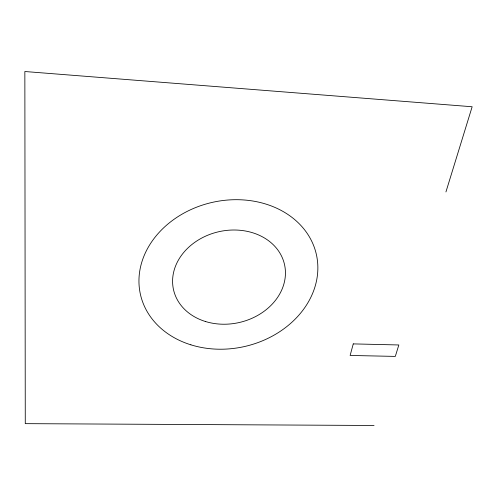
<?xml version="1.0" encoding="UTF-8"?>
<svg xmlns="http://www.w3.org/2000/svg" width="497" height="497" viewBox="0 0 497 497"><rect width="100%" height="100%" fill="white"/><g stroke="black" fill="none" stroke-linecap="round" stroke-linejoin="round"><path stroke-width="0.75" d="M445.933 191.929L472.15 106.756L24.85 71.518L25.272 423.649L374.055 425.482M353.255 343.893L350.13 355.454L395.314 356.405L398.836 344.968L353.255 343.893M205.323 321.466A56.913 46.538 -13 0 0 285.216 268.74A56.913 46.538 -13 0 0 196.508 241.157A56.913 46.538 -13 0 0 205.323 321.466M190.879 344.825A90.212 73.854 -13 0 0 317.49 261.161A90.212 73.854 -13 0 0 176.839 217.388A90.212 73.854 -13 0 0 190.879 344.825"/></g></svg>
